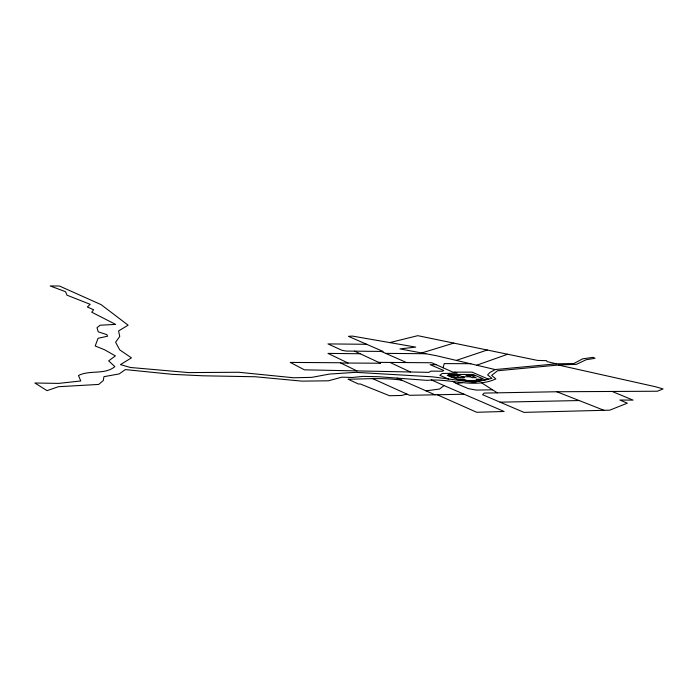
<?xml version="1.0" encoding="UTF-8"?>
<svg xmlns="http://www.w3.org/2000/svg" width="698" height="698" viewBox="0 0 698 698"><rect width="100%" height="100%" fill="white"/><g stroke="black" fill="none" stroke-linecap="round" stroke-linejoin="round"><path stroke-width="1.05" d="M443.073 367.776L444.233 363.597L470.871 363.71M437.245 394.754L476.682 412.274L504.096 411.488L444.103 385.61L439.487 389.039L426.024 390.845M495.161 369.565L489.856 372.549L487.605 374.905L491.95 378.377L473.331 382.312L432.481 376.824L355.849 372.339L329.473 374.067L311.823 377.365L293.684 377.766L238.681 372.261L188.757 372.592L130.456 367.488L120.457 364.618L131.46 357.865L119.724 349.855L115.606 342.238L119.759 336.419L118.573 330.939L128.135 325.189L101.079 304.616L59.452 286.023L50.204 285.962L65.542 291.712L66.982 295.167L90.199 304.337L87.346 306.963L93.628 309.781L91.708 312.189L115.641 324.404L100.198 325.207L96.987 327.72L98.243 331.82L106.855 334.656L107.597 336.192L98.043 338.303L95.207 345.972L104.613 349.785L115.379 355.893L108.661 360.883L114.873 366.625C104.752 375.096 89.929 369.696 78.481 375.48L80.767 380.977L58.51 383.403L34.9 383.001L47.002 390.644L58.379 386.727L98.732 384.424L103.278 380.532L103.932 376.676L119.21 373.919L125.343 369.582L172.528 374.346L202.917 375.794L255.381 376.763L301.964 381.134L328.4 380.803L341.802 377.164L352.324 377.487L362.969 376.397L378.29 376.711L427.185 380.375C450.018 377.976 473.768 389.022 495.859 378.909L491.654 375.428L497.482 370.778L559.613 364.906L576.365 364.373L586.154 359.732L595.028 358.301L593.152 357.341L582.594 358.859L573.878 363.518L556.419 363.833L495.161 369.565L436.233 355.675L399.937 348.895L415.746 347.115L352.42 336.087L348.433 336.34L383.097 351.452L346.112 351.059L342.037 350.344L327.981 343.913L366.659 344.289M476.874 365.159L507.655 354.244M456.571 360.308L487.256 350.021M421.653 352.952L453.805 343.111M406.917 394.091L401.498 395.478L389.51 395.722L360.212 383.944L358.475 384.031L348.119 379.215C365.988 379.014 383.856 377.531 401.716 380.174M389.632 342.622L417.797 335.668L537.643 360.438L546.543 360.639L547.119 361.599L556.419 363.833M473.331 382.312L488.635 379.241L472.075 372.139L452.897 372.139L431.774 362.751L378.665 362.358L380.515 363.222L340.729 363.012M452.383 381.283L456.239 383.472L462.538 382.687M612.146 391.465L633.086 400.129L619.85 400.033L627.336 403.174L609.782 410.154L523.98 412.37L482.597 394.71L484.185 393.079L556.83 391.752L657.376 391.229L663.1 388.952L655.649 386.779L558.339 365.028M464.039 394.213L409.63 395.312L372.296 378.447M500.1 402.179L579.183 400.547M492.552 389.807L476.359 390.086L468.384 388.655L456.239 383.472M436.084 364.67L430.151 364.67L443.719 370.498L442.471 371.231L431.172 371.118L428.729 372.357L304.415 369.835L290.237 362.419L340.196 362.751L356.966 370.9M456.998 379.223L463.821 379.223L467.599 380.89M481.201 379.223L476.429 379.223L477.929 379.878M459.075 375.332L447.252 375.306L452.479 377.635L464.345 377.644L457.059 374.442M466.892 375.35L470.784 375.35L476.106 377.653L472.197 377.653L464.868 374.46M448.587 375.48L455.366 375.498L452.967 374.433M475.521 375.533L467.904 375.515L465.487 374.468M462.312 376.754L470.147 376.763M385.636 353.371L425.85 353.738M380.515 363.222L360.177 353.755L327.999 353.397L348.066 363.056M556.83 391.752L603.988 410.311M448.735 379.206L439.888 375.323L442.052 373.509L457.129 373.16L454.834 372.139M381.23 351.443L406.611 362.567M397.049 378.124L435.02 394.798M455.148 375.323L460.401 377.644M451.205 375.315L456.448 377.635M431.285 379.86L444.103 385.61M354.593 351.155L360.177 353.755M390.025 362.445L410.433 371.99M481.288 382.644L497.316 392.843M448.858 374.425L447.959 375.201L457.888 379.616L470.757 381.3L483.182 378.831L473.096 374.486L448.858 374.425M474.71 380.462L465.208 380.462L467.355 381.413L476.874 381.405L474.71 380.462"/></g></svg>
